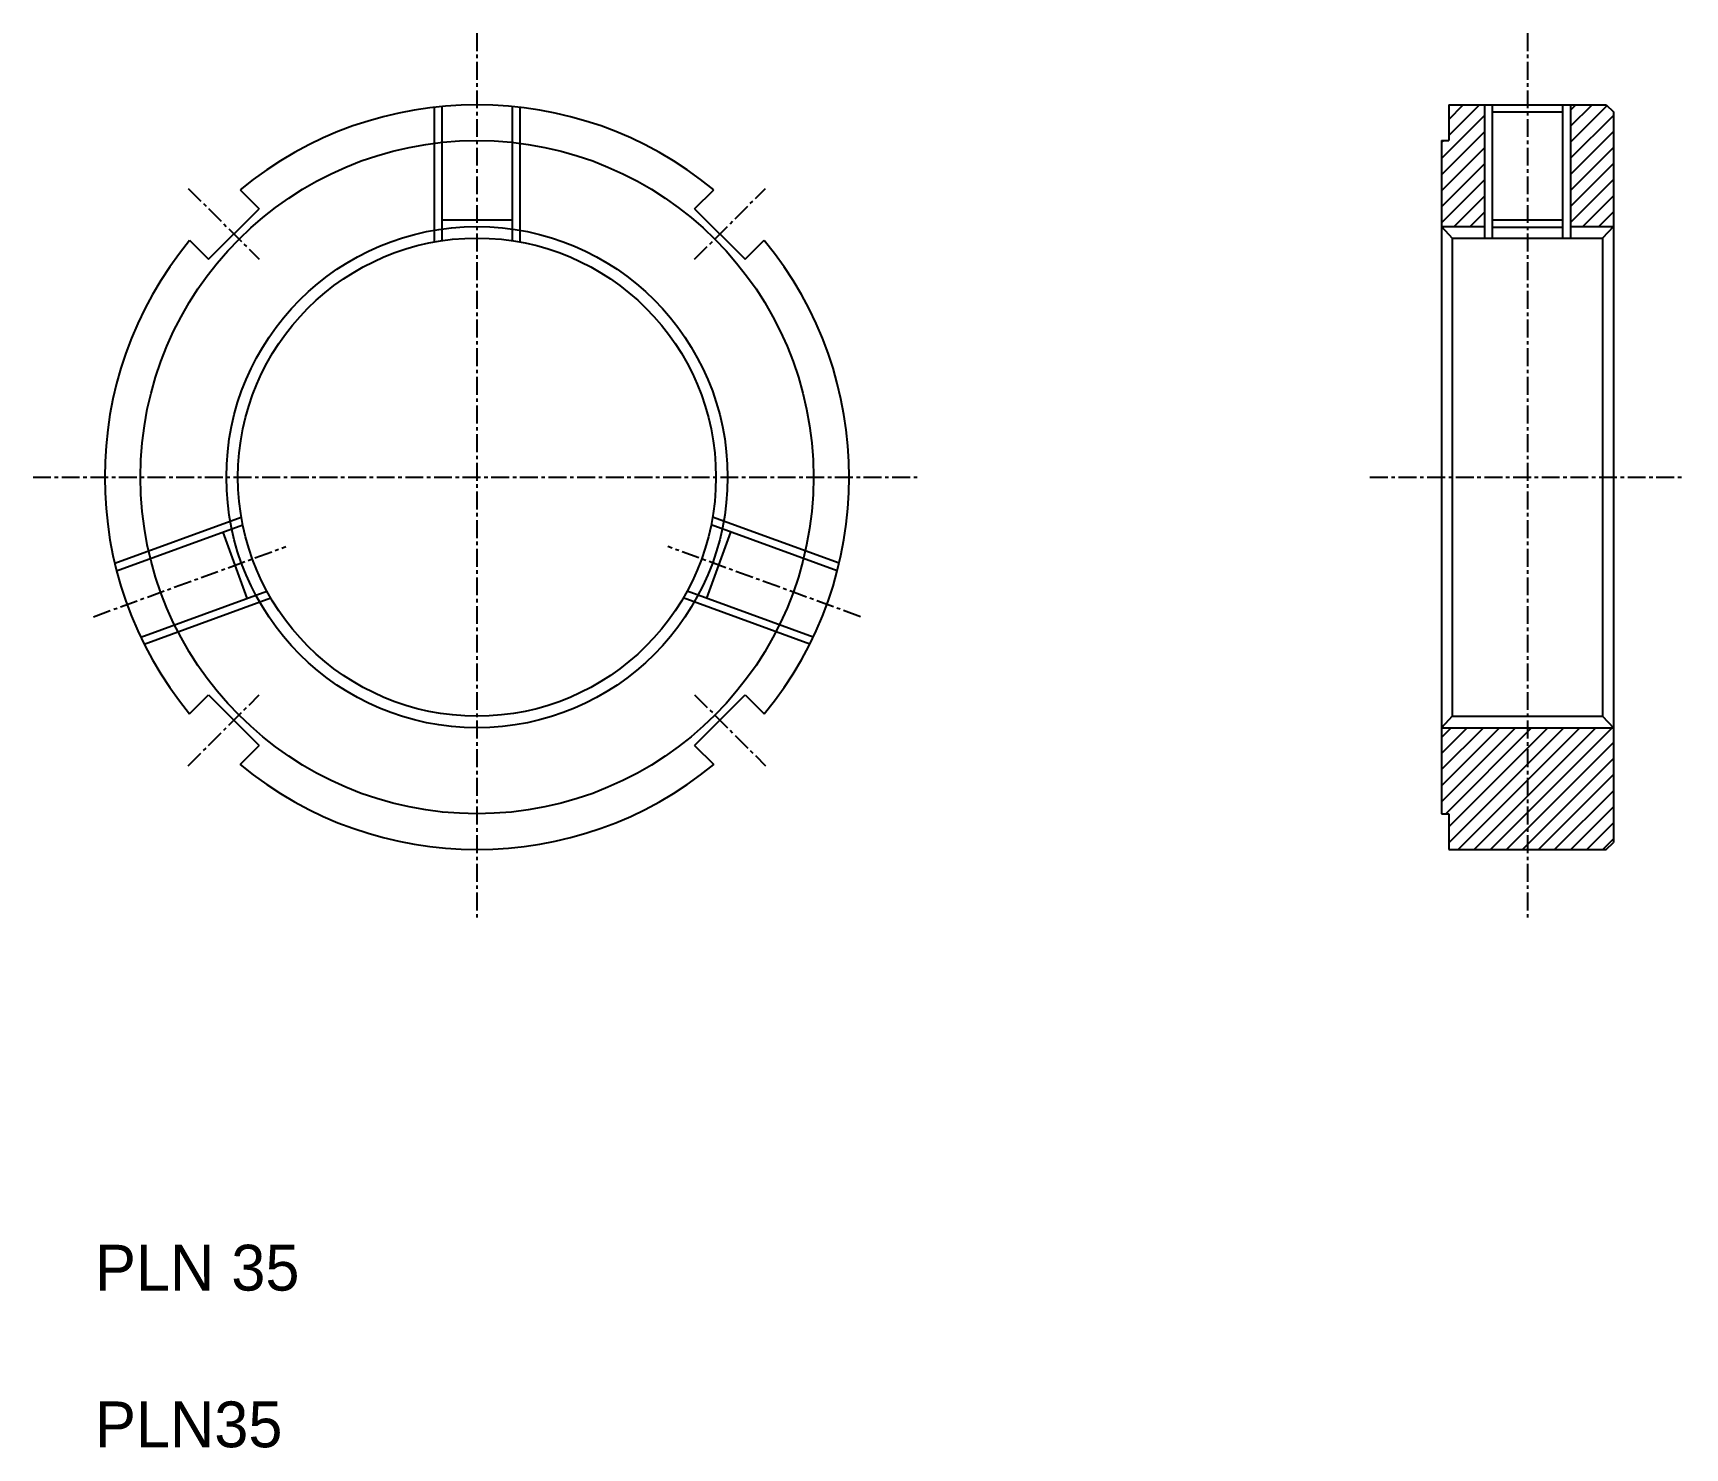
# Model space of a CAD drawing. Extents: x 122 to 237, y 62 to 161.
import ezdxf

# ---------------------------------------------------------------- set-up
doc = ezdxf.new("R2010")
doc.units = 0
doc.linetypes.add('CENTER', pattern=[2, 1.25, -0.25, 0.25, -0.25])
doc.linetypes.add('DASHED', pattern=[19.05, 12.7, -6.35])
doc.layers.get('0').update_dxf_attribs({"linetype": 'CONTINUOUS'})
doc.layers.add('CENTER', color=1, linetype='CENTER')

msp = doc.modelspace()

# ---------------------------------------------------------------- linework, layer by layer
at = {"color": 3, "linetype": 'DASHED'}
for p, q in [((149.64, 155.39), (149.64, 145.98)), ((150.18, 155.45), (150.18, 146.07)), ((155.1, 155.45), (155.1, 146.07)), ((155.64, 155.39), (155.64, 145.98)), ((150.18, 147.52), (155.1, 147.52)), ((127.34, 123.55), (136.18, 126.77)), ((127.47, 123.02), (136.29, 126.23)), ((177.8, 123.02), (168.99, 126.23)), ((177.93, 123.55), (169.09, 126.77)), ((136.6, 121.11), (134.92, 125.73)), ((170.35, 125.73), (168.67, 121.11)), ((129.16, 118.4), (137.97, 121.61)), ((176.12, 118.4), (167.31, 121.61)), ((129.39, 117.91), (138.24, 121.13)), ((175.88, 117.91), (167.04, 121.13))]:
    msp.add_line(p, q, dxfattribs=at)
at = {"color": 3}
for p, q in [((220, 151.8), (223, 154.8)), ((220.5, 154.54), (221.52, 155.56)), ((220.5, 153.42), (222.65, 155.56)), ((223, 155.56), (223, 146.25)), ((229, 155.56), (229, 146.25)), ((229, 155.18), (229.38, 155.56)), ((229, 154.06), (230.51, 155.56)), ((229, 152.94), (231.56, 155.5)), ((229, 151.82), (232, 154.82)), ((220, 150.67), (223, 153.67)), ((229, 150.69), (232, 153.69)), ((220, 152.92), (220.15, 153.06)), ((220, 149.55), (223, 152.55)), ((229, 149.57), (232, 152.57)), ((220, 148.43), (223, 151.43)), ((229, 148.45), (232, 151.45)), ((220, 147.31), (223, 150.31)), ((229, 147.33), (232, 150.33)), ((220.88, 147.06), (223, 149.18)), ((229.86, 147.06), (232, 149.2)), ((222.01, 147.06), (223, 148.06)), ((230.99, 147.06), (232, 148.08)), ((220, 147.06), (223, 147.06)), ((229, 147.06), (232, 147.06)), ((220.75, 146.25), (220.75, 112.88)), ((231.25, 146.25), (231.25, 112.88)), ((220, 112.06), (232, 112.06)), ((220, 110.26), (221.8, 112.06)), ((220, 109.14), (222.93, 112.06)), ((220, 108.02), (224.05, 112.06)), ((220, 106.89), (225.17, 112.06)), ((220, 111.39), (220.68, 112.06)), ((220.29, 106.06), (226.29, 112.06)), ((220.5, 105.15), (227.42, 112.06)), ((220.5, 104.03), (228.54, 112.06)), ((221.16, 103.56), (229.66, 112.06)), ((222.28, 103.56), (230.78, 112.06)), ((223.41, 103.56), (231.91, 112.06)), ((224.53, 103.56), (232, 111.04)), ((225.65, 103.56), (232, 109.91)), ((226.77, 103.56), (232, 108.79)), ((227.9, 103.56), (232, 107.67)), ((229.02, 103.56), (232, 106.55)), ((230.14, 103.56), (232, 105.42)), ((231.26, 103.56), (232, 104.3))]:
    msp.add_line(p, q, dxfattribs=at)
for p, q in [((220.5, 155.56), (231.5, 155.56)), ((220.5, 155.56), (220.5, 153.06)), ((223.54, 155.56), (223.54, 146.25)), ((223.54, 155.06), (228.46, 155.06)), ((228.46, 155.56), (228.46, 146.25)), ((231.5, 155.56), (232, 155.06)), ((232, 155.06), (232, 104.06)), ((220, 153.06), (220, 106.06)), ((220, 153.06), (220.5, 153.06)), ((136.1, 149.63), (137.43, 148.3)), ((167.84, 148.3), (169.17, 149.63)), ((133.9, 144.77), (137.43, 148.3)), ((167.84, 148.3), (171.38, 144.77)), ((220, 147.06), (220.75, 146.25)), ((223.54, 147.52), (228.46, 147.52)), ((223.54, 147.02), (228.46, 147.02)), ((232, 147.06), (231.25, 146.25)), ((132.57, 146.1), (133.9, 144.77)), ((171.38, 144.77), (172.7, 146.1)), ((220.75, 146.25), (231.25, 146.25)), ((220, 144.79), (220, 144.79)), ((220, 129.56), (220, 129.56)), ((132.57, 113.03), (133.9, 114.36)), ((133.9, 114.36), (137.43, 110.83)), ((167.84, 110.83), (171.38, 114.36)), ((171.38, 114.36), (172.7, 113.03)), ((220.75, 112.88), (220, 112.06)), ((220.75, 112.88), (231.25, 112.88)), ((231.25, 112.88), (232, 112.06)), ((136.1, 109.5), (137.43, 110.83)), ((167.84, 110.83), (169.17, 109.5)), ((220, 106.06), (220.5, 106.06)), ((220.5, 106.06), (220.5, 103.56)), ((231.5, 103.56), (232, 104.06)), ((220.5, 103.56), (231.5, 103.56))]:
    msp.add_line(p, q)
for radius in [23.5, 16.69]:
    msp.add_circle((152.64, 129.56), radius)
msp.add_circle((152.64, 129.56), 17.5, dxfattribs=at)
for start, end in [(50.5177, 129.4823), (140.5177, 219.4823), (320.5177, 39.4823), (230.5177, 309.4823)]:
    msp.add_arc((152.64, 129.56), 26, start, end)
at = {"layer": 'CENTER', "color": 1, "linetype": 'CENTER'}
for p, q in [((152.64, 160.56), (152.64, 98.56)), ((226, 160.56), (226, 98.56)), ((132.48, 149.72), (137.43, 144.77)), ((167.84, 144.77), (172.79, 149.72)), ((121.64, 129.56), (183.64, 129.56)), ((215, 129.56), (237, 129.56)), ((125.86, 119.82), (139.3, 124.71)), ((179.42, 119.82), (165.97, 124.71)), ((132.48, 109.41), (137.43, 114.36)), ((167.84, 114.36), (172.79, 109.41))]:
    msp.add_line(p, q, dxfattribs=at)

# ---------------------------------------------------------------- texts
for s, p in [('PLN 35', (125.97, 72.77)), ('PLN35', (125.97, 61.83))]:
    msp.add_text(s, height=3.2).set_placement(p)

doc.saveas('drawing.dxf')
